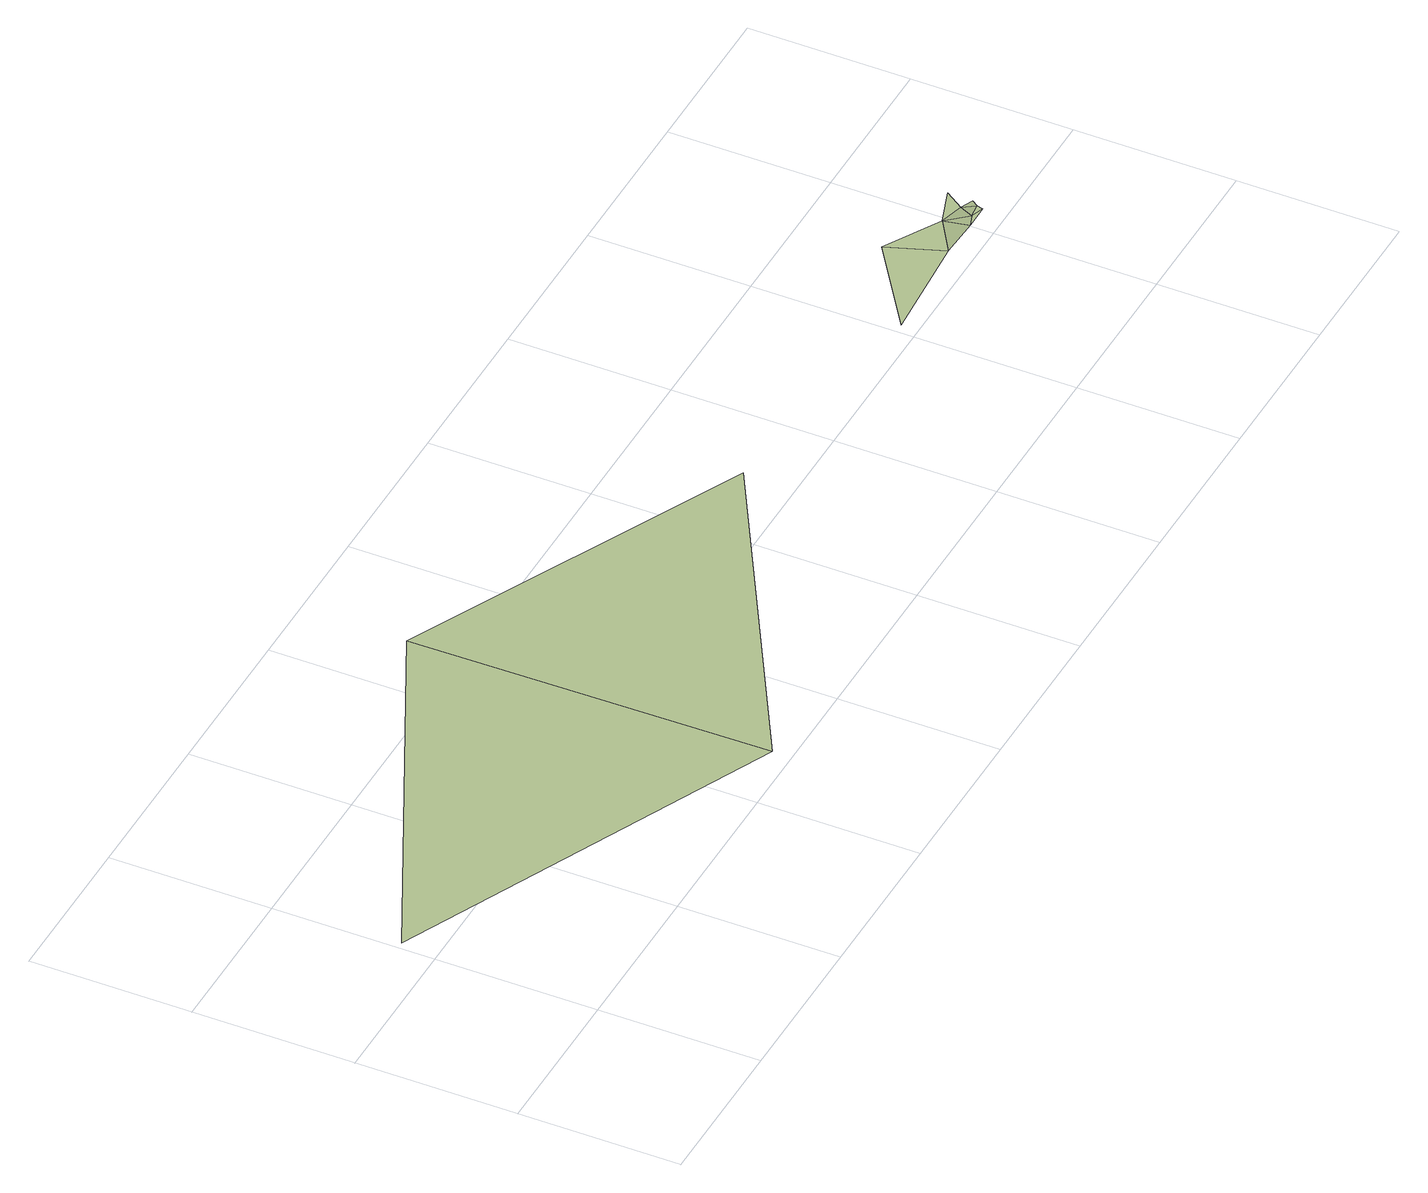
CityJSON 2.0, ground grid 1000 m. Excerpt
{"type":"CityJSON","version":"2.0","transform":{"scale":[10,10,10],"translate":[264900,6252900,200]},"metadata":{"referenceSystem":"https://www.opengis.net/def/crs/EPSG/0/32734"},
"CityObjects":{
"terrain1":{"type":"TINRelief","geometry":[{"type":"CompositeSurface","lod":"1","boundaries":[[[0,1,2]],[[1,3,2]],[[4,5,6]],[[7,6,5]],[[5,8,7]],[[9,7,8]],[[8,10,9]],[[7,9,11]],[[10,12,9]],[[12,11,9]],[[13,7,11]],[[12,14,11]]]}]}
},
"vertices":[
[4,122,1],[235,8,8],[241,235,0],[448,130,5],[599,107,7],[668,112,7],[656,147,6],[691,127,6],[693,111,7],[701,114,7],[709,111,7],[706,123,6],[710,115,7],[714,135,6],[713,119,7]
]}
